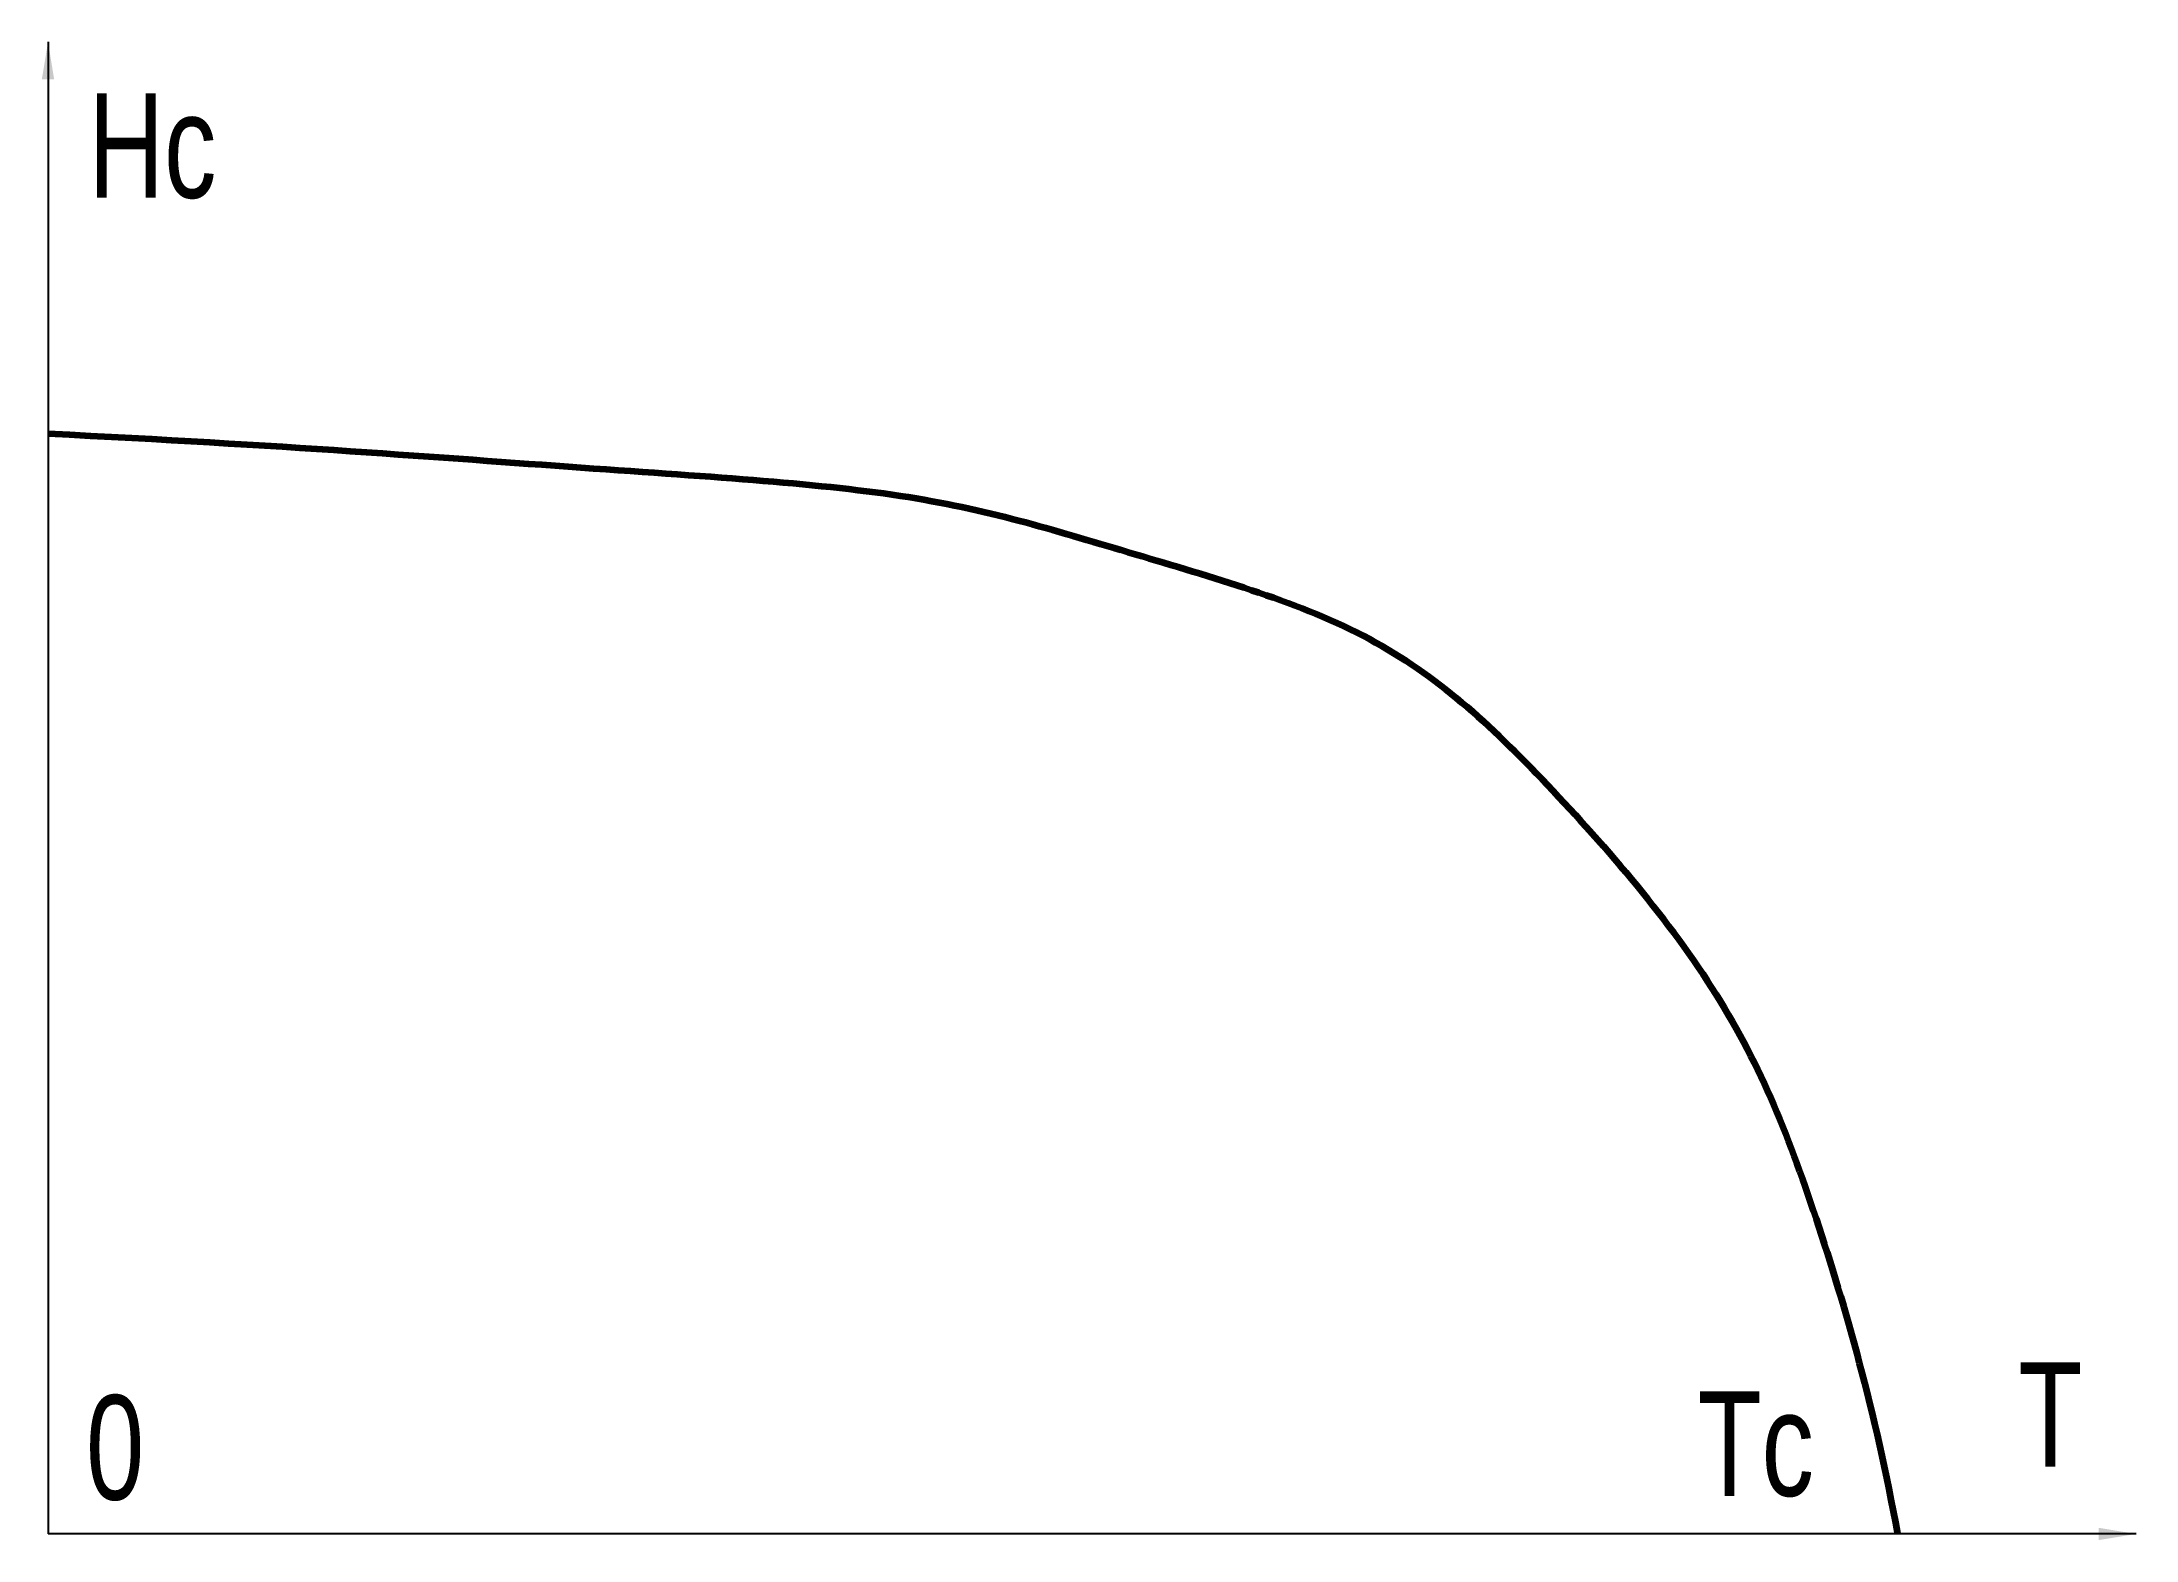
# Model space of a CAD drawing. Header units: millimetres. Extents: x 0 to 140, y 0 to 100.
import ezdxf

# ---------------------------------------------------------------- set-up
doc = ezdxf.new("R2010")
doc.units = ezdxf.units.MM
doc.layers.get('0').update_dxf_attribs({"linetype": 'CONTINUOUS', "lineweight": 0})
doc.styles.get("Standard").update_dxf_attribs({"font": 'txt', "width": 0.75})
doc.dimstyles.get("Standard").update_dxf_attribs({"dimtxt": 2.5, "dimasz": 2.5, "dimexe": 1.25, "dimexo": 0.625, "dimtad": 1, "dimtxsty": 'Standard', "dimcen": 2.5, "dimadec": 0, "dimazin": 0, "dimtfac": 1, "dimtmove": 0, "dimatfit": 3, "dimfxl": 1, "dimarcsym": 0})

msp = doc.modelspace()

# ---------------------------------------------------------------- linework, layer by layer
at = {"lineweight": 100}
msp.add_open_spline([(0, 73.75), (15.5, 73), (37.75, 71.25), (59, 70), (72.25, 65.75), (89.25, 61), (99.75, 51.5), (112.75, 36.5), (118.5, 22.25), (122.5, 8.25), (124, 0)], degree=3, dxfattribs=at)

# ---------------------------------------------------------------- texts
at = {"lineweight": 100, "char_height": 7, "width": 100, "attachment_point": 5}
for s, insert in [('Hc', (7, 93)), ('T', (134.25, 8)), ('0', (4.5, 5.75)), ('Tc', (114.5, 6))]:
    msp.add_mtext(s, dxfattribs=dict(at, insert=insert))

# ---------------------------------------------------------------- leaders
at = {"lineweight": 100}
for points in [[(0, 100), (0, 0)], [(140, 0), (0, 0)]]:
    msp.add_leader(points, dimstyle='Standard', dxfattribs=at)

doc.saveas('drawing.dxf')
